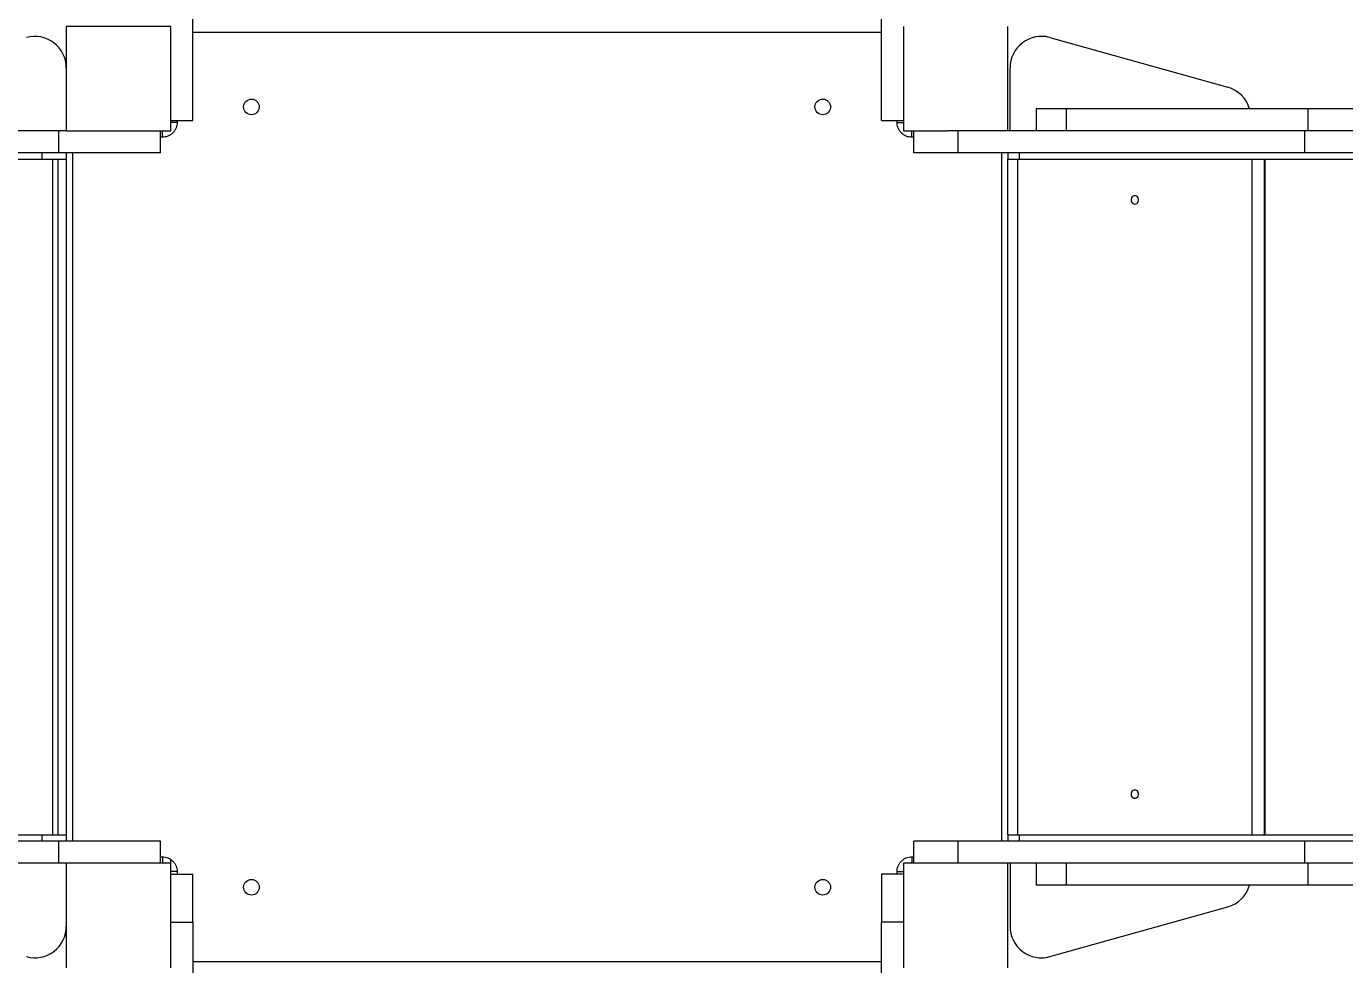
# Model space of a CAD drawing. Header units: millimetres. Extents: x -7083 to 7374, y -8368 to 7509.
# Drawn here: x -1112 to 148, y 201 to 1098 of the extents above; entities that cross this region are included whole.
import ezdxf

# ---------------------------------------------------------------- set-up
doc = ezdxf.new("R2010")
doc.units = ezdxf.units.MM
for name, color, linetype in [('DIKOM_ОБЪЕКТ', 7, 'Continuous'), ('DIKOM_РАЗМЕР_ЗОНА', 7, 'Continuous'), ('DIKOM_РАЗМЕР_ОБЪЕКТА', 7, 'Continuous')]:
    doc.layers.add(name, color=color, linetype=linetype)
doc.styles.add('style1', font='arial.ttf', dxfattribs={"width": 0.8})
doc.dimstyles.new('1-50', dxfattribs={"dimtxt": 300, "dimasz": 200, "dimexe": 100, "dimexo": 0, "dimgap": 100, "dimtad": 1, "dimtxsty": 'style1', "dimcen": 200, "dimclrd": 7, "dimclre": 7, "dimclrt": 7, "dimadec": 1, "dimazin": 2, "dimtfac": 1, "dimtmove": 0, "dimatfit": 2, "dimfxl": 0, "dimlwd": 25, "dimlwe": 18, "dimarcsym": 0})

# ---------------------------------------------------------------- blocks, each defined once
blk = doc.blocks.new('*D10')
at = {"layer": 'Defpoints', "color": 0, "transparency": 16777216}
for p in [(-5583.4, 648), (4593.5, 648.9), (4593.5, -5902.5)]:
    blk.add_point(p, dxfattribs=at)
at = {"layer": 'DIKOM_РАЗМЕР_ОБЪЕКТА', "color": 7, "lineweight": 18, "transparency": 16777216}
for p, q in [((-5583.4, 648), (-5583.4, -6002.5)), ((4593.5, 648.9), (4593.5, -6002.5))]:
    blk.add_line(p, q, dxfattribs=at)
at = {"layer": 'DIKOM_РАЗМЕР_ОБЪЕКТА', "color": 7, "lineweight": 25, "transparency": 16777216}
blk.add_line((-5383.4, -5902.5), (4393.5, -5902.5), dxfattribs=at)
at = {"layer": 'DIKOM_РАЗМЕР_ОБЪЕКТА', "color": 7, "transparency": 16777216}
for points in [[(-5383.4, -5869.2), (-5383.4, -5935.9), (-5583.4, -5902.5)], [(4393.5, -5869.2), (4393.5, -5935.9), (4593.5, -5902.5)]]:
    blk.add_solid(points, dxfattribs=at)
at = {"layer": 'DIKOM_РАЗМЕР_ОБЪЕКТА', "color": 7, "transparency": 16777216, "insert": (-226.1, -5649.4), "char_height": 300, "attachment_point": 5, "style": 'style1'}
blk.add_mtext('10150', dxfattribs=at)
blk = doc.blocks.new('*D11')
at = {"layer": 'Defpoints', "color": 0, "transparency": 16777216}
for p in [(-321.7, 5509.1), (-348.7, -4811.5), (5568.6, -4811.5)]:
    blk.add_point(p, dxfattribs=at)
at = {"layer": 'DIKOM_РАЗМЕР_ОБЪЕКТА', "color": 7, "lineweight": 18, "transparency": 16777216}
for p, q in [((-321.7, 5509.1), (5668.6, 5509.1)), ((-348.7, -4811.5), (5668.6, -4811.5))]:
    blk.add_line(p, q, dxfattribs=at)
at = {"layer": 'DIKOM_РАЗМЕР_ОБЪЕКТА', "color": 7, "lineweight": 25, "transparency": 16777216}
blk.add_line((5568.6, 5309.1), (5568.6, -4611.5), dxfattribs=at)
at = {"layer": 'DIKOM_РАЗМЕР_ОБЪЕКТА', "color": 7, "transparency": 16777216}
for points in [[(5535.2, 5309.1), (5601.9, 5309.1), (5568.6, 5509.1)], [(5535.2, -4611.5), (5601.9, -4611.5), (5568.6, -4811.5)]]:
    blk.add_solid(points, dxfattribs=at)
at = {"layer": 'DIKOM_РАЗМЕР_ОБЪЕКТА', "color": 7, "transparency": 16777216, "insert": (5315.3, 775.2), "char_height": 300, "attachment_point": 5, "rotation": 90, "style": 'style1'}
blk.add_mtext('10300', dxfattribs=at)
blk = doc.blocks.new('*D12')
at = {"layer": 'Defpoints', "color": 0, "transparency": 16777216}
for p in [(-621.7, 7509.1), (-373.6, -6811.5), (7273.9, -6811.5)]:
    blk.add_point(p, dxfattribs=at)
at = {"layer": 'DIKOM_РАЗМЕР_ЗОНА', "color": 7, "lineweight": 18, "transparency": 16777216}
for p, q in [((-621.7, 7509.1), (7373.9, 7509.1)), ((-373.6, -6811.5), (7373.9, -6811.5))]:
    blk.add_line(p, q, dxfattribs=at)
at = {"layer": 'DIKOM_РАЗМЕР_ЗОНА', "color": 7, "lineweight": 25, "transparency": 16777216}
blk.add_line((7273.9, 7309.1), (7273.9, -6611.5), dxfattribs=at)
at = {"layer": 'DIKOM_РАЗМЕР_ЗОНА', "color": 7, "transparency": 16777216}
for points in [[(7240.6, 7309.1), (7307.2, 7309.1), (7273.9, 7509.1)], [(7240.6, -6611.5), (7307.2, -6611.5), (7273.9, -6811.5)]]:
    blk.add_solid(points, dxfattribs=at)
at = {"layer": 'DIKOM_РАЗМЕР_ЗОНА', "color": 7, "transparency": 16777216, "insert": (7020.6, 1288.3), "char_height": 300, "attachment_point": 5, "rotation": 90, "style": 'style1'}
blk.add_mtext('14300', dxfattribs=at)
blk = doc.blocks.new('*D13')
at = {"layer": 'Defpoints', "color": 0, "transparency": 16777216}
for p in [(6593.5, 996.2), (-7083.4, 648), (6593.5, -8268.3)]:
    blk.add_point(p, dxfattribs=at)
at = {"layer": 'DIKOM_РАЗМЕР_ЗОНА', "color": 7, "lineweight": 18, "transparency": 16777216}
for p, q in [((6593.5, 996.2), (6593.5, -8368.3)), ((-7083.4, 648), (-7083.4, -8368.3))]:
    blk.add_line(p, q, dxfattribs=at)
at = {"layer": 'DIKOM_РАЗМЕР_ЗОНА', "color": 7, "lineweight": 25, "transparency": 16777216}
blk.add_line((-6883.4, -8268.3), (6393.5, -8268.3), dxfattribs=at)
at = {"layer": 'DIKOM_РАЗМЕР_ЗОНА', "color": 7, "transparency": 16777216}
for points in [[(-6883.4, -8235), (-6883.4, -8301.6), (-7083.4, -8268.3)], [(6393.5, -8235), (6393.5, -8301.6), (6593.5, -8268.3)]]:
    blk.add_solid(points, dxfattribs=at)
at = {"layer": 'DIKOM_РАЗМЕР_ЗОНА', "color": 7, "transparency": 16777216, "insert": (322.1, -8015), "char_height": 300, "attachment_point": 5, "style": 'style1'}
blk.add_mtext('13650', dxfattribs=at)

msp = doc.modelspace()

# ---------------------------------------------------------------- linework, layer by layer
at = {"layer": 'DIKOM_ОБЪЕКТ', "color": 7, "linetype": 'Continuous', "lineweight": 15}
for p, q in [((-1073.712, 1097.956), (-1073.712, 997.956)), ((-973.712, 1097.956), (-1073.712, 1097.956)), ((-973.712, 997.956), (-973.712, 1097.956)), ((-952.712, 1007.956), (-952.712, 1104.922)), ((-294.712, 1007.956), (-294.712, 1104.922)), ((-273.712, 1097.956), (-273.712, 997.956)), ((-173.712, 997.956), (-173.712, 1097.956)), ((-294.712, 1091.956), (-952.712, 1091.956)), ((-141.712, 1088.402), (-141.712, 1088.402)), ((-133.623, 1087.291), (36.377, 1039.691)), ((-133.623, 1087.291), (-133.623, 1087.291)), ((-133.623, 1087.291), (36.377, 1039.691)), ((-171.712, 997.956), (-171.712, 1058.402)), ((36.377, 1039.691), (36.377, 1039.691)), ((-973.712, 1007.956), (-952.712, 1007.956)), ((-967.712, 1007.956), (-967.712, 1005.956)), ((-294.712, 1007.956), (-273.712, 1007.956)), ((-279.712, 1005.956), (-279.712, 1007.956)), ((-146.711, 1018.956), (-146.711, 997.956)), ((-117.876, 1018.956), (-146.711, 1018.956)), ((-117.876, 997.956), (-117.876, 1018.956)), ((113.063, 1018.956), (-117.876, 1018.956)), ((113.063, 997.956), (113.063, 1018.956)), ((240.686, 1018.956), (113.063, 1018.956)), ((-1080.678, 997.956), (-1403.587, 997.956)), ((-1080.678, 976.956), (-1080.678, 997.956)), ((-1073.712, 997.956), (-1080.678, 997.956)), ((-1073.712, 997.956), (-973.712, 997.956)), ((-983.712, 976.956), (-983.712, 997.956)), ((-981.712, 991.956), (-981.712, 997.956)), ((-967.712, 1005.956), (-973.712, 1005.956)), ((-279.712, 1005.956), (-273.712, 1005.956)), ((-273.712, 997.956), (-231.487, 997.956)), ((-265.712, 991.956), (-265.712, 997.956)), ((-263.712, 976.956), (-263.712, 997.956)), ((-221.307, 997.956), (-231.487, 997.956)), ((-221.307, 976.956), (-221.307, 997.956)), ((110.025, 997.956), (-221.307, 997.956)), ((110.025, 976.956), (110.025, 997.956)), ((232.17, 997.956), (110.025, 997.956)), ((-981.712, 991.956), (-983.712, 991.956)), ((-263.712, 991.956), (-265.712, 991.956)), ((-2552.749, 970.956), (-1097.014, 970.956)), ((-1080.678, 976.956), (-1403.587, 976.956)), ((-1097.014, 976.956), (-1097.014, 970.956)), ((-1097.014, 970.956), (-1073.712, 970.956)), ((-1086.466, 324.956), (-1086.466, 970.956)), ((-1081.349, 324.956), (-1081.349, 970.956)), ((-983.712, 976.956), (-1080.678, 976.956)), ((-1073.712, 976.956), (-1073.712, 970.956)), ((-1073.712, 970.956), (-1073.712, 324.956)), ((-1067.712, 976.956), (-1067.712, 318.956)), ((-221.307, 976.956), (-263.712, 976.956)), ((110.025, 976.956), (-221.307, 976.956)), ((-179.712, 318.956), (-179.712, 976.956)), ((-173.712, 976.956), (-173.712, 970.956)), ((-173.712, 970.956), (-162.877, 970.956)), ((-173.712, 324.956), (-173.712, 970.956)), ((-164.671, 970.956), (-164.671, 324.956)), ((-162.877, 976.956), (-162.877, 970.956)), ((-162.877, 970.956), (1263.743, 970.956)), ((59.643, 324.956), (59.643, 970.956)), ((71.564, 324.956), (71.564, 970.956)), ((71.683, 970.956), (71.683, 324.956)), ((232.17, 976.956), (110.025, 976.956)), ((-2552.749, 324.956), (-1097.014, 324.956)), ((-1080.678, 318.956), (-1403.587, 318.956)), ((-1097.014, 324.956), (-1073.712, 324.956)), ((-1097.014, 324.956), (-1097.014, 318.956)), ((-1080.678, 297.956), (-1080.678, 318.956)), ((-983.712, 318.956), (-1080.678, 318.956)), ((-1073.712, 324.956), (-1073.712, 318.956)), ((-983.712, 297.956), (-983.712, 318.956)), ((-263.712, 297.956), (-263.712, 318.956)), ((-221.307, 318.956), (-263.712, 318.956)), ((-221.307, 297.956), (-221.307, 318.956)), ((110.025, 318.956), (-221.307, 318.956)), ((-173.712, 324.956), (-173.712, 318.956)), ((-173.712, 324.956), (-162.877, 324.956)), ((-162.877, 324.956), (1263.743, 324.956)), ((-162.877, 324.956), (-162.877, 318.956)), ((110.025, 297.956), (110.025, 318.956)), ((232.17, 318.956), (110.025, 318.956)), ((-983.712, 303.956), (-981.712, 303.956)), ((-981.712, 303.956), (-981.712, 297.956)), ((-265.712, 303.956), (-265.712, 297.956)), ((-265.712, 303.956), (-263.712, 303.956)), ((-1080.678, 297.956), (-1403.587, 297.956)), ((-1073.712, 297.956), (-1080.678, 297.956)), ((-1073.712, 297.956), (-1073.712, 197.956)), ((-973.712, 297.956), (-1073.712, 297.956)), ((-973.712, 297.956), (-973.712, 301.445)), ((-973.712, 197.956), (-973.712, 297.956)), ((-967.712, 289.956), (-973.712, 289.956)), ((-967.712, 289.956), (-967.712, 287.463)), ((-279.712, 289.956), (-273.712, 289.956)), ((-279.712, 287.463), (-279.712, 289.956)), ((-231.487, 297.956), (-273.712, 297.956)), ((-273.712, 297.956), (-273.712, 197.956)), ((-221.307, 297.956), (-231.487, 297.956)), ((110.025, 297.956), (-221.307, 297.956)), ((-173.712, 197.956), (-173.712, 297.956)), ((-171.712, 297.956), (-171.712, 237.51)), ((-146.711, 297.956), (-146.711, 276.956)), ((-117.876, 276.956), (-117.876, 297.956)), ((232.17, 297.956), (110.025, 297.956)), ((113.063, 276.956), (113.063, 297.956)), ((-973.712, 287.463), (-952.712, 287.463)), ((-952.712, 241.45), (-952.712, 287.463)), ((-273.712, 287.463), (-294.712, 287.463)), ((-294.712, 287.463), (-294.712, 241.449)), ((-117.876, 276.956), (-146.711, 276.956)), ((113.063, 276.956), (-117.876, 276.956)), ((240.686, 276.956), (113.063, 276.956)), ((-133.623, 208.621), (36.377, 256.221)), ((-133.623, 208.621), (36.377, 256.221)), ((36.377, 256.221), (36.377, 256.221)), ((-973.712, 241.45), (-952.712, 241.45)), ((-952.712, 241.45), (-952.712, -17.626)), ((-273.712, 241.449), (-294.712, 241.449)), ((-294.712, -17.693), (-294.712, 241.449)), ((-952.712, 203.956), (-294.712, 203.956)), ((-141.712, 207.51), (-141.712, 207.51)), ((-133.623, 208.621), (-133.623, 208.621))]:
    msp.add_line(p, q, dxfattribs=at)
at = {"layer": 'DIKOM_ОБЪЕКТ', "color": 7, "linetype": 'Continuous', "lineweight": 15, "flags": 128}
for points in [[(-52.514, 927.956), (-51.456, 928.134), (-50.492, 928.651), (-49.708, 929.462), (-49.173, 930.494), (-48.935, 931.657), (-49.015, 932.846), (-49.406, 933.956), (-50.073, 934.888), (-50.957, 935.56), (-51.979, 935.911), (-53.049, 935.911), (-54.071, 935.56), (-54.955, 934.888), (-55.622, 933.956), (-56.013, 932.846), (-56.093, 931.657), (-55.855, 930.494), (-55.32, 929.462), (-54.536, 928.651), (-53.572, 928.134), (-52.514, 927.956)], [(-52.514, 359.956), (-51.456, 360.134), (-50.492, 360.651), (-49.708, 361.462), (-49.173, 362.494), (-48.935, 363.657), (-49.015, 364.846), (-49.406, 365.956), (-50.073, 366.888), (-50.957, 367.56), (-51.979, 367.911), (-53.049, 367.911), (-54.071, 367.56), (-54.955, 366.888), (-55.622, 365.956), (-56.013, 364.846), (-56.093, 363.657), (-55.855, 362.494), (-55.32, 361.462), (-54.536, 360.651), (-53.572, 360.134), (-52.514, 359.956)]]:
    msp.add_lwpolyline(points, dxfattribs=at)
at = {"layer": 'DIKOM_ОБЪЕКТ', "color": 7, "linetype": 'Continuous', "lineweight": 15}
for centre in [(-896.712, 1020.956), (-350.712, 1020.956), (-896.712, 274.956), (-350.712, 274.956)]:
    msp.add_circle(centre, 7.5, dxfattribs=at)
for centre, start, end in [((-1103.712, 1058.402), 0, 105.642246), ((-141.712, 1058.402), 74.357754, 180.000011), ((-141.712, 1058.402), 74.357754, 90.000001), ((28.288, 1010.802), 15.771009, 74.357754), ((28.288, 1010.802), 15.771009, 74.357754), ((28.288, 285.11), 285.642246, 344.228968), ((28.288, 285.11), 285.642246, 344.228968), ((-1103.712, 237.51), 254.357754, 0), ((-141.712, 237.51), 179.999989, 285.642246), ((-141.712, 237.51), 270.000001, 285.642246)]:
    msp.add_arc(centre, 30, start, end, dxfattribs=at)
for points in [[(-967.712, 1005.956), (-967.757, 1005.102), (-967.851, 1003.343), (-968.63, 1000.734), (-969.921, 998.225), (-971.742, 995.986), (-973.98, 994.165), (-976.49, 992.874), (-979.099, 992.095), (-980.858, 992.001), (-981.712, 991.956)], [(-265.712, 991.956), (-266.566, 992.001), (-268.324, 992.095), (-270.934, 992.874), (-273.443, 994.165), (-275.681, 995.986), (-277.502, 998.225), (-278.794, 1000.734), (-279.573, 1003.343), (-279.666, 1005.102), (-279.712, 1005.956)], [(-981.712, 303.956), (-980.858, 303.91), (-979.099, 303.817), (-976.49, 303.038), (-973.98, 301.746), (-971.742, 299.925), (-969.921, 297.687), (-968.63, 295.178), (-967.851, 292.569), (-967.757, 290.81), (-967.712, 289.956)], [(-279.712, 289.956), (-279.666, 290.81), (-279.573, 292.569), (-278.794, 295.178), (-277.502, 297.687), (-275.681, 299.925), (-273.443, 301.746), (-270.934, 303.038), (-268.324, 303.817), (-266.566, 303.91), (-265.712, 303.956)]]:
    msp.add_open_spline(points, degree=3, knots=[0, 0, 0, 0, 0.11651603, 0.24001133, 0.36864081, 0.5, 0.63135919, 0.75998867, 0.88348397, 1, 1, 1, 1], dxfattribs=at)

# ---------------------------------------------------------------- dimensions: what is measured, and where the dimension line sits
at = {"layer": 'DIKOM_РАЗМЕР_ЗОНА'}
dim = msp.add_linear_dim(base=(7273.891, -6811.526), p1=(-621.712, 7509.064), p2=(-373.605, -6811.526), angle=90, text='14300', dimstyle='1-50', dxfattribs=at)
dim.commit()
dim.dimension.update_dxf_attribs({"geometry": '*D12', "text_midpoint": (7273.891, 1288.251), "dimtype": 160})
dim = msp.add_linear_dim(base=(6593.528, -8268.308), p1=(-7083.425, 647.956), p2=(6593.528, 996.237), text='13650', dimstyle='1-50', dxfattribs=at)
dim.commit()
dim.dimension.update_dxf_attribs({"geometry": '*D13', "text_midpoint": (322.101, -8268.308), "dimtype": 160})
at = {"layer": 'DIKOM_РАЗМЕР_ОБЪЕКТА'}
dim = msp.add_linear_dim(base=(5568.58, -4811.525), p1=(-321.712, 5509.064), p2=(-348.712, -4811.525), angle=90, text='10300', dimstyle='1-50', dxfattribs=at)
dim.commit()
dim.dimension.update_dxf_attribs({"geometry": '*D11', "text_midpoint": (5568.58, 775.227), "dimtype": 160})
dim = msp.add_linear_dim(base=(4593.55, -5902.538), p1=(-5583.425, 647.956), p2=(4593.55, 648.921), text='10150', dimstyle='1-50', dxfattribs=at)
dim.commit()
dim.dimension.update_dxf_attribs({"geometry": '*D10', "text_midpoint": (-226.127, -5902.538), "dimtype": 160})

doc.saveas('drawing.dxf')
